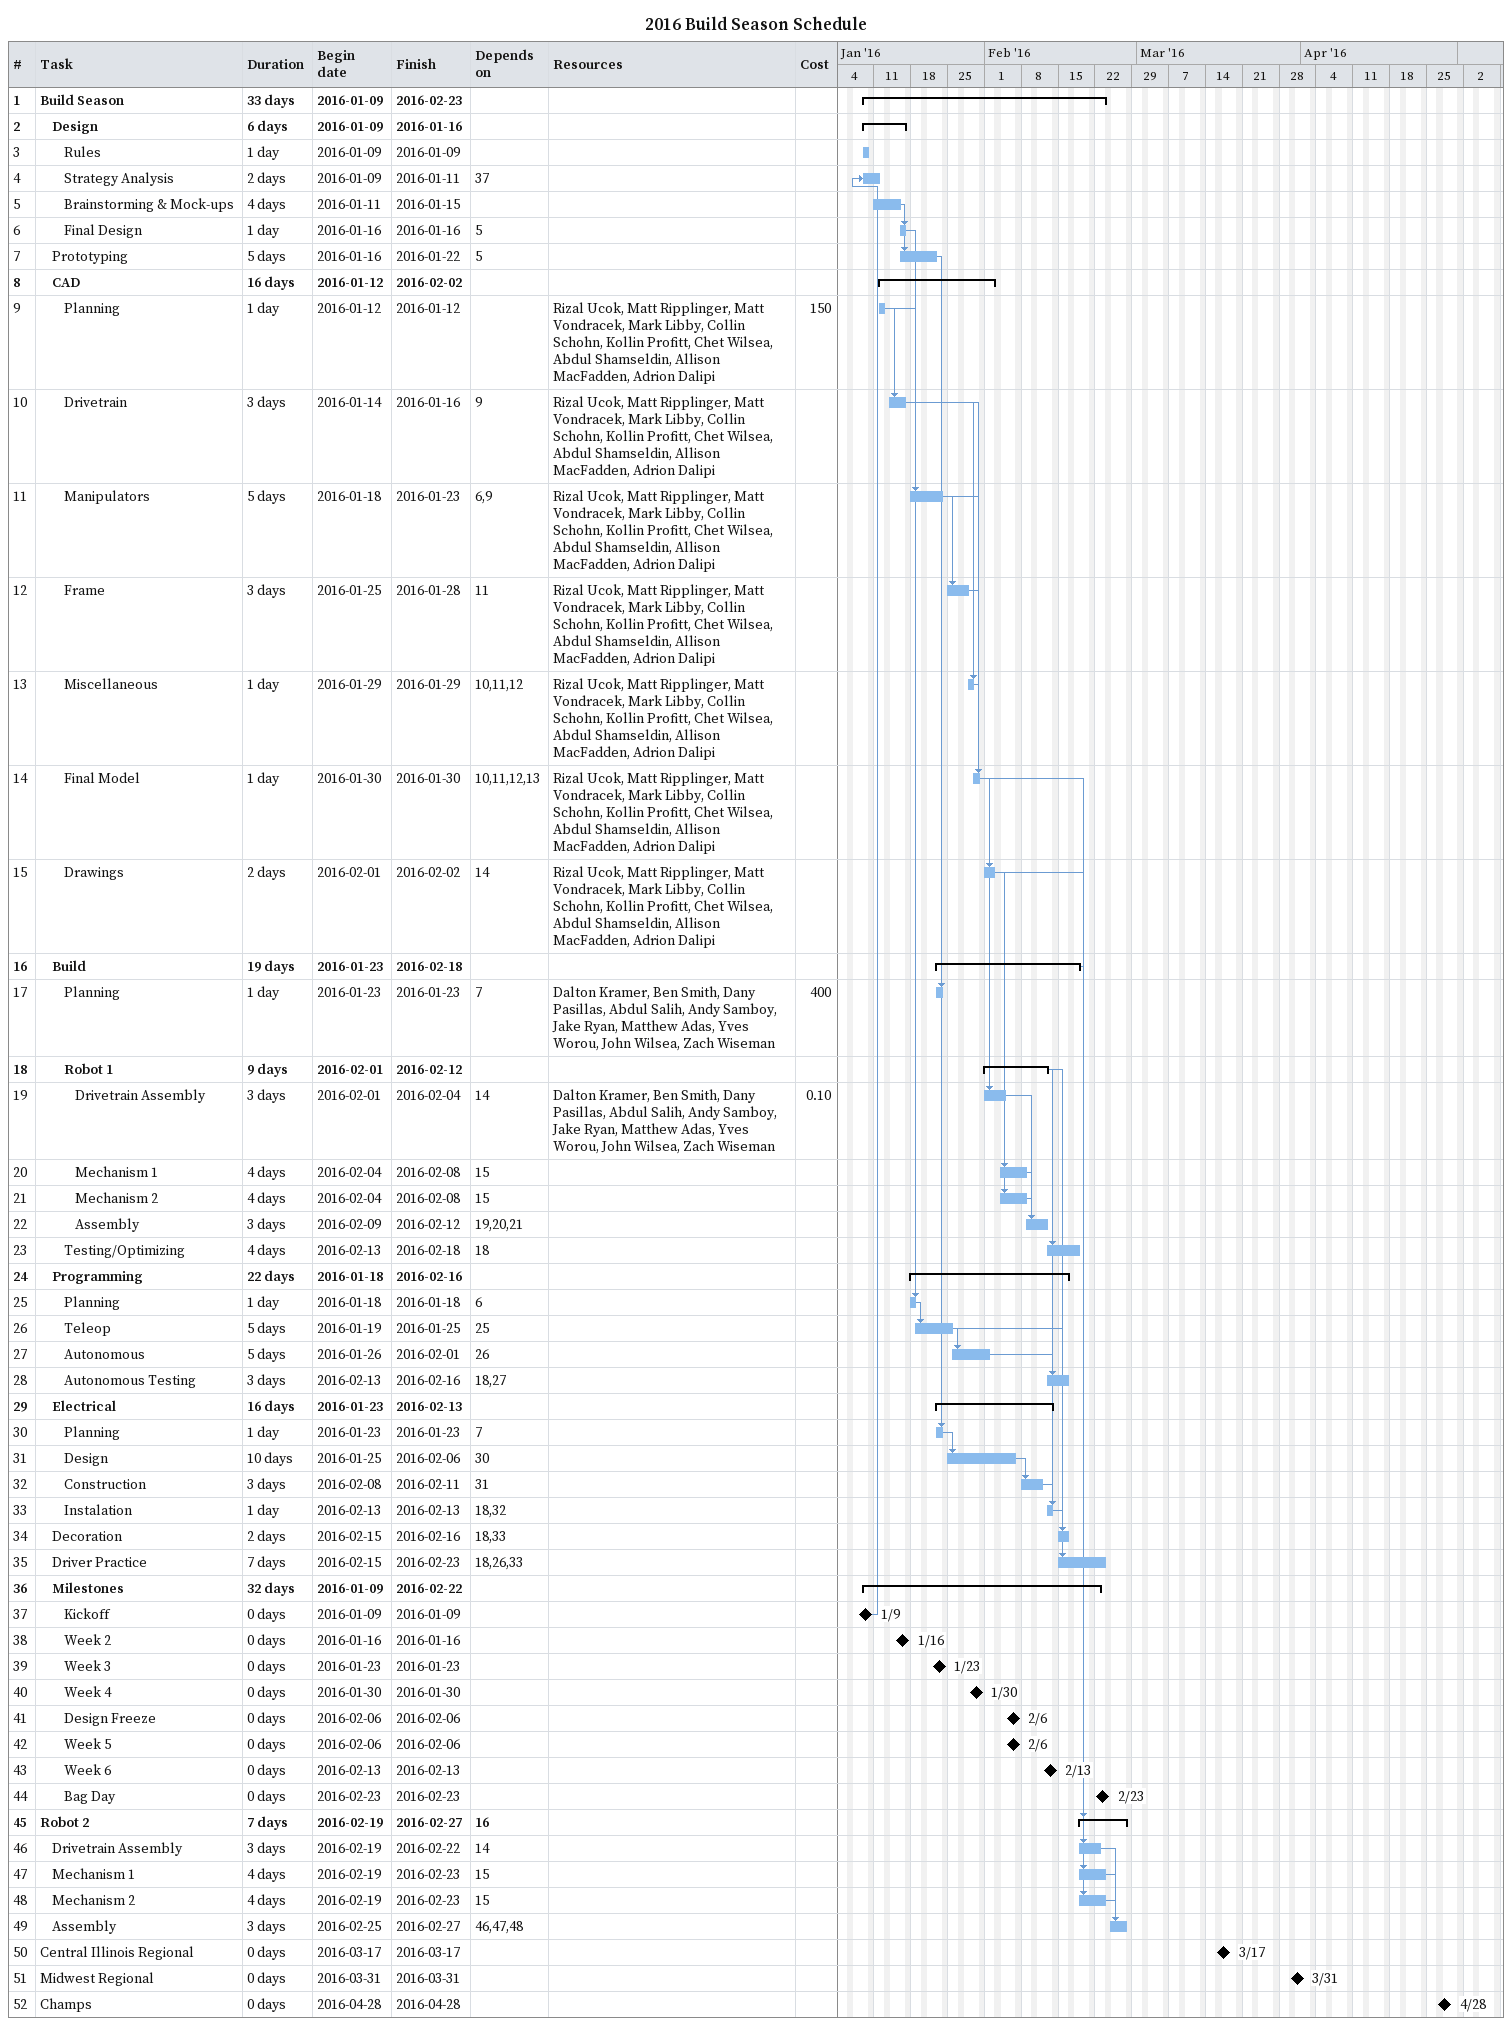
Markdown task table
2016 Build Season Schedule

| ID | Level | Task | Duration | Start | Finish | Predecessors | Resources | Cost |
|---|---|---|---|---|---|---|---|---|
| 1 | 1 | **Build Season** | 33d | 2016-01-09 | 2016-02-23 |  |  |  |
| 2 | 2 | **Design** | 6d | 2016-01-09 | 2016-01-16 |  |  |  |
| 3 | 3 | Rules | 1d | 2016-01-09 | 2016-01-09 |  |  |  |
| 4 | 3 | Strategy Analysis | 2d | 2016-01-09 | 2016-01-11 | 37 |  |  |
| 5 | 3 | Brainstorming & Mock-ups | 4d | 2016-01-11 | 2016-01-15 |  |  |  |
| 6 | 3 | Final Design | 1d | 2016-01-16 | 2016-01-16 | 5 |  |  |
| 7 | 2 | Prototyping | 5d | 2016-01-16 | 2016-01-22 | 5 |  |  |
| 8 | 2 | **CAD** | 16d | 2016-01-12 | 2016-02-02 |  |  |  |
| 9 | 3 | Planning | 1d | 2016-01-12 | 2016-01-12 |  | Rizal Ucok, Matt Ripplinger, Matt Vondracek, Mark Libby, Collin Schohn, Kollin Profitt, Chet Wilsea, Abdul Shamseldin, Allison MacFadden, Adrion Dalipi | 150 |
| 10 | 3 | Drivetrain | 3d | 2016-01-14 | 2016-01-16 | 9 | Rizal Ucok, Matt Ripplinger, Matt Vondracek, Mark Libby, Collin Schohn, Kollin Profitt, Chet Wilsea, Abdul Shamseldin, Allison MacFadden, Adrion Dalipi |  |
| 11 | 3 | Manipulators | 5d | 2016-01-18 | 2016-01-23 | 6, 9 | Rizal Ucok, Matt Ripplinger, Matt Vondracek, Mark Libby, Collin Schohn, Kollin Profitt, Chet Wilsea, Abdul Shamseldin, Allison MacFadden, Adrion Dalipi |  |
| 12 | 3 | Frame | 3d | 2016-01-25 | 2016-01-28 | 11 | Rizal Ucok, Matt Ripplinger, Matt Vondracek, Mark Libby, Collin Schohn, Kollin Profitt, Chet Wilsea, Abdul Shamseldin, Allison MacFadden, Adrion Dalipi |  |
| 13 | 3 | Miscellaneous | 1d | 2016-01-29 | 2016-01-29 | 10, 11, 12 | Rizal Ucok, Matt Ripplinger, Matt Vondracek, Mark Libby, Collin Schohn, Kollin Profitt, Chet Wilsea, Abdul Shamseldin, Allison MacFadden, Adrion Dalipi |  |
| 14 | 3 | Final Model | 1d | 2016-01-30 | 2016-01-30 | 10, 11, 12, 13 | Rizal Ucok, Matt Ripplinger, Matt Vondracek, Mark Libby, Collin Schohn, Kollin Profitt, Chet Wilsea, Abdul Shamseldin, Allison MacFadden, Adrion Dalipi |  |
| 15 | 3 | Drawings | 2d | 2016-02-01 | 2016-02-02 | 14 | Rizal Ucok, Matt Ripplinger, Matt Vondracek, Mark Libby, Collin Schohn, Kollin Profitt, Chet Wilsea, Abdul Shamseldin, Allison MacFadden, Adrion Dalipi |  |
| 16 | 2 | **Build** | 19d | 2016-01-23 | 2016-02-18 |  |  |  |
| 17 | 3 | Planning | 1d | 2016-01-23 | 2016-01-23 | 7 | Dalton Kramer, Ben Smith, Dany Pasillas, Abdul Salih, Andy Samboy, Jake Ryan, Matthew Adas, Yves Worou, John Wilsea, Zach Wiseman | 400 |
| 18 | 3 | **Robot 1** | 9d | 2016-02-01 | 2016-02-12 |  |  |  |
| 19 | 4 | Drivetrain Assembly | 3d | 2016-02-01 | 2016-02-04 | 14 | Dalton Kramer, Ben Smith, Dany Pasillas, Abdul Salih, Andy Samboy, Jake Ryan, Matthew Adas, Yves Worou, John Wilsea, Zach Wiseman | 0.10 |
| 20 | 4 | Mechanism 1 | 4d | 2016-02-04 | 2016-02-08 | 15 |  |  |
| 21 | 4 | Mechanism 2 | 4d | 2016-02-04 | 2016-02-08 | 15 |  |  |
| 22 | 4 | Assembly | 3d | 2016-02-09 | 2016-02-12 | 19, 20, 21 |  |  |
| 23 | 3 | Testing/Optimizing | 4d | 2016-02-13 | 2016-02-18 | 18 |  |  |
| 24 | 2 | **Programming** | 22d | 2016-01-18 | 2016-02-16 |  |  |  |
| 25 | 3 | Planning | 1d | 2016-01-18 | 2016-01-18 | 6 |  |  |
| 26 | 3 | Teleop | 5d | 2016-01-19 | 2016-01-25 | 25 |  |  |
| 27 | 3 | Autonomous | 5d | 2016-01-26 | 2016-02-01 | 26 |  |  |
| 28 | 3 | Autonomous Testing | 3d | 2016-02-13 | 2016-02-16 | 18, 27 |  |  |
| 29 | 2 | **Electrical** | 16d | 2016-01-23 | 2016-02-13 |  |  |  |
| 30 | 3 | Planning | 1d | 2016-01-23 | 2016-01-23 | 7 |  |  |
| 31 | 3 | Design | 10d | 2016-01-25 | 2016-02-06 | 30 |  |  |
| 32 | 3 | Construction | 3d | 2016-02-08 | 2016-02-11 | 31 |  |  |
| 33 | 3 | Instalation | 1d | 2016-02-13 | 2016-02-13 | 18, 32 |  |  |
| 34 | 2 | Decoration | 2d | 2016-02-15 | 2016-02-16 | 18, 33 |  |  |
| 35 | 2 | Driver Practice | 7d | 2016-02-15 | 2016-02-23 | 18, 26, 33 |  |  |
| 36 | 2 | **Milestones** | 32d | 2016-01-09 | 2016-02-22 |  |  |  |
| 37 | 3 | Kickoff | 0d | 2016-01-09 | 2016-01-09 |  |  |  |
| 38 | 3 | Week 2 | 0d | 2016-01-16 | 2016-01-16 |  |  |  |
| 39 | 3 | Week 3 | 0d | 2016-01-23 | 2016-01-23 |  |  |  |
| 40 | 3 | Week 4 | 0d | 2016-01-30 | 2016-01-30 |  |  |  |
| 41 | 3 | Design Freeze | 0d | 2016-02-06 | 2016-02-06 |  |  |  |
| 42 | 3 | Week 5 | 0d | 2016-02-06 | 2016-02-06 |  |  |  |
| 43 | 3 | Week 6 | 0d | 2016-02-13 | 2016-02-13 |  |  |  |
| 44 | 3 | Bag Day | 0d | 2016-02-23 | 2016-02-23 |  |  |  |
| 45 | 1 | **Robot 2** | 7d | 2016-02-19 | 2016-02-27 | 16 |  |  |
| 46 | 2 | Drivetrain Assembly | 3d | 2016-02-19 | 2016-02-22 | 14 |  |  |
| 47 | 2 | Mechanism 1 | 4d | 2016-02-19 | 2016-02-23 | 15 |  |  |
| 48 | 2 | Mechanism 2 | 4d | 2016-02-19 | 2016-02-23 | 15 |  |  |
| 49 | 2 | Assembly | 3d | 2016-02-25 | 2016-02-27 | 46, 47, 48 |  |  |
| 50 | 1 | Central Illinois Regional | 0d | 2016-03-17 | 2016-03-17 |  |  |  |
| 51 | 1 | Midwest Regional | 0d | 2016-03-31 | 2016-03-31 |  |  |  |
| 52 | 1 | Champs | 0d | 2016-04-28 | 2016-04-28 |  |  |  |
